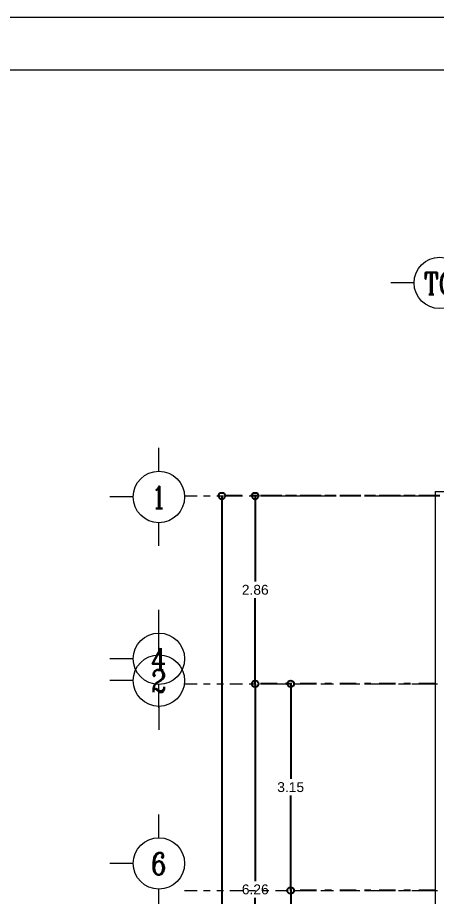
# Model space of a CAD drawing. Extents: x -111 to 1137, y -130 to 54.
# Drawn here: x 652.8 to 659.16, y -8.53 to 4.83 of the extents above; entities that cross this region are included whole.
import ezdxf
from ezdxf.enums import TextEntityAlignment as Align

# ---------------------------------------------------------------- set-up
doc = ezdxf.new("R2010")
doc.units = 0
doc.linetypes.add('DASHDOT2', pattern=[0.5, 0.25, -0.125, 0, -0.125])
doc.linetypes.add('DIVIDE2', pattern=[15.875, 6.35, -3.175, 0, -3.175, 0, -3.175])
doc.layers.get('0').update_dxf_attribs({"lineweight": 0})
for name, color, linetype, lineweight in [('EJES', 51, 'DIVIDE2', 0), ('ejes 1', 30, 'Continuous', 0), ('instalacion DOMOTICA', 5, 'Continuous', 20), ('muros', 5, 'Continuous', 60)]:
    doc.layers.add(name, color=color, linetype=linetype, lineweight=lineweight)
doc.styles.add('arial', font='arial.ttf')
doc.styles.add('COMPLEX', font='complex.shx', dxfattribs={"height": 0.25})
doc.dimstyles.new('COTAS ZAR', dxfattribs={"dimtxt": 0.15, "dimasz": 0.1, "dimexe": 0, "dimexo": 0, "dimgap": 0.05, "dimtad": 0, "dimtih": 1, "dimtoh": 1, "dimrnd": 0.005, "dimzin": 1, "dimdsep": 46, "dimtxsty": 'arial', "dimblk": 'ORIGIN', "dimcen": 0.2, "dimclrd": 34, "dimclre": 134, "dimclrt": 6, "dimazin": 0, "dimtfac": 1, "dimtmove": 0, "dimatfit": 3, "dimldrblk": 'ORIGIN', "dimfxl": 1, "dimarcsym": 0})

# ---------------------------------------------------------------- blocks, each defined once
blk = doc.blocks.new('_Origin')
at = {"color": 0, "linetype": 'ByBlock', "lineweight": -2}
blk.add_line((0, 0), (-1, 0), dxfattribs=at)
blk.add_circle((0, 0), 0.5, dxfattribs=at)
blk = doc.blocks.new('*D73')
at = {"color": 134, "linetype": 'DASHDOT2', "lineweight": -2, "transparency": 16777216}
for p, q in [((659.213, -2.444), (655.901, -2.444)), ((659.213, -23.551), (655.901, -23.551))]:
    blk.add_line(p, q, dxfattribs=at)
at = {"color": 34, "lineweight": -2, "transparency": 16777216}
for p, q in [((655.901, -2.544), (655.901, -12.872)), ((655.901, -23.451), (655.901, -13.123))]:
    blk.add_line(p, q, dxfattribs=at)
at = {"layer": 'Defpoints', "color": 0, "transparency": 16777216}
for p in [(659.213, -2.444), (655.901, -23.551), (659.213, -23.551)]:
    blk.add_point(p, dxfattribs=at)
at = {"color": 34, "lineweight": -2, "transparency": 16777216, "xscale": 0.1, "yscale": 0.1, "zscale": 0.1}
for p, rotation in [((655.901, -2.444), 90), ((655.901, -23.551), 270)]:
    blk.add_blockref('_Origin', p, dxfattribs=dict(at, rotation=rotation))
at = {"color": 6, "transparency": 16777216, "insert": (655.901, -12.998), "char_height": 0.15, "attachment_point": 5, "style": 'arial'}
blk.add_mtext('21.11', dxfattribs=at)
blk = doc.blocks.new('*D80')
at = {"color": 134, "linetype": 'DASHDOT2', "lineweight": -2, "transparency": 16777216}
for p, q in [((659.142, -2.444), (656.41, -2.444)), ((659.142, -5.298), (656.41, -5.298))]:
    blk.add_line(p, q, dxfattribs=at)
at = {"color": 34, "lineweight": -2, "transparency": 16777216}
for p, q in [((656.41, -2.544), (656.41, -3.744)), ((656.41, -5.198), (656.41, -3.998))]:
    blk.add_line(p, q, dxfattribs=at)
at = {"layer": 'Defpoints', "color": 0, "transparency": 16777216}
for p in [(659.142, -2.444), (656.41, -5.298), (659.142, -5.298)]:
    blk.add_point(p, dxfattribs=at)
at = {"color": 34, "lineweight": -2, "transparency": 16777216, "xscale": 0.1, "yscale": 0.1, "zscale": 0.1}
for p, rotation in [((656.41, -2.444), 90), ((656.41, -5.298), 270)]:
    blk.add_blockref('_Origin', p, dxfattribs=dict(at, rotation=rotation))
at = {"color": 6, "transparency": 16777216, "insert": (656.41, -3.871), "char_height": 0.15, "attachment_point": 5, "style": 'arial'}
blk.add_mtext('2.86', dxfattribs=at)
blk = doc.blocks.new('*D45')
at = {"color": 134, "linetype": 'DASHDOT2', "lineweight": -2, "transparency": 16777216}
for p, q in [((659.142, -5.298), (656.41, -5.298)), ((659.142, -11.554), (656.41, -11.554))]:
    blk.add_line(p, q, dxfattribs=at)
at = {"color": 34, "lineweight": -2, "transparency": 16777216}
for p, q in [((656.41, -5.398), (656.41, -8.299)), ((656.41, -11.454), (656.41, -8.552))]:
    blk.add_line(p, q, dxfattribs=at)
at = {"layer": 'Defpoints', "color": 0, "transparency": 16777216}
for p in [(659.142, -5.298), (656.41, -11.554), (659.142, -11.554)]:
    blk.add_point(p, dxfattribs=at)
at = {"color": 34, "lineweight": -2, "transparency": 16777216, "xscale": 0.1, "yscale": 0.1, "zscale": 0.1}
for p, rotation in [((656.41, -5.298), 90), ((656.41, -11.554), 270)]:
    blk.add_blockref('_Origin', p, dxfattribs=dict(at, rotation=rotation))
at = {"color": 6, "transparency": 16777216, "insert": (656.41, -8.426), "char_height": 0.15, "attachment_point": 5, "style": 'arial'}
blk.add_mtext('6.26', dxfattribs=at)
blk = doc.blocks.new('*D83')
at = {"color": 134, "linetype": 'DASHDOT2', "lineweight": -2, "transparency": 16777216}
for p, q in [((659.142, -5.298), (656.948, -5.298)), ((659.142, -8.443), (656.948, -8.443))]:
    blk.add_line(p, q, dxfattribs=at)
at = {"color": 34, "lineweight": -2, "transparency": 16777216}
for p, q in [((656.948, -5.398), (656.948, -6.744)), ((656.948, -8.343), (656.948, -6.997))]:
    blk.add_line(p, q, dxfattribs=at)
at = {"layer": 'Defpoints', "color": 0, "transparency": 16777216}
for p in [(656.948, -5.298), (659.142, -5.298), (659.142, -8.443)]:
    blk.add_point(p, dxfattribs=at)
at = {"color": 34, "lineweight": -2, "transparency": 16777216, "xscale": 0.1, "yscale": 0.1, "zscale": 0.1}
for p, rotation in [((656.948, -5.298), 90), ((656.948, -8.443), 270)]:
    blk.add_blockref('_Origin', p, dxfattribs=dict(at, rotation=rotation))
at = {"color": 6, "transparency": 16777216, "insert": (656.948, -6.871), "char_height": 0.15, "attachment_point": 5, "style": 'arial'}
blk.add_mtext('3.15', dxfattribs=at)
blk = doc.blocks.new('*D84')
at = {"color": 134, "linetype": 'DASHDOT2', "lineweight": -2, "transparency": 16777216}
for p, q in [((659.142, -8.443), (656.948, -8.443)), ((659.142, -17.057), (656.948, -17.057))]:
    blk.add_line(p, q, dxfattribs=at)
at = {"color": 34, "lineweight": -2, "transparency": 16777216}
for p, q in [((656.948, -8.543), (656.948, -12.624)), ((656.948, -16.957), (656.948, -12.877))]:
    blk.add_line(p, q, dxfattribs=at)
at = {"layer": 'Defpoints', "color": 0, "transparency": 16777216}
for p in [(659.142, -8.443), (656.948, -17.057), (659.142, -17.057)]:
    blk.add_point(p, dxfattribs=at)
at = {"color": 34, "lineweight": -2, "transparency": 16777216, "xscale": 0.1, "yscale": 0.1, "zscale": 0.1}
for p, rotation in [((656.948, -8.443), 90), ((656.948, -17.057), 270)]:
    blk.add_blockref('_Origin', p, dxfattribs=dict(at, rotation=rotation))
at = {"color": 6, "transparency": 16777216, "insert": (656.948, -12.75), "char_height": 0.15, "attachment_point": 5, "style": 'arial'}
blk.add_mtext('8.62', dxfattribs=at)

msp = doc.modelspace()

# ---------------------------------------------------------------- linework, layer by layer
at = {"layer": 'EJES', "color": 8, "ltscale": 0.03}
for p, q in [((655.335, -2.444), (659.695, -2.444)), ((655.335, -5.298), (665.974, -5.298)), ((655.335, -8.443), (666.104, -8.443))]:
    msp.add_line(p, q, dxfattribs=at)
at = {"layer": 'ejes 1', "color": 0}
for p, q in [((658.822, 0.796), (658.467, 0.796)), ((654.947, -2.068), (654.947, -1.713))]:
    msp.add_line(p, q, dxfattribs=at)
at = {"layer": 'ejes 1', "color": 8}
for p, q in [((654.556, -2.459), (654.201, -2.459)), ((654.947, -3.204), (654.947, -2.849)), ((654.947, -4.529), (654.947, -4.174)), ((654.947, -4.86), (654.947, -4.505)), ((654.556, -4.919), (654.201, -4.919)), ((654.556, -5.251), (654.201, -5.251)), ((654.947, -5.665), (654.947, -5.31)), ((654.947, -5.642), (654.947, -5.997)), ((654.947, -7.639), (654.947, -7.284)), ((654.556, -8.03), (654.201, -8.03)), ((654.947, -8.774), (654.947, -8.419))]:
    msp.add_line(p, q, dxfattribs=at)
at = {"layer": 'ejes 1', "color": 33}
msp.add_circle((659.213, 0.796), 0.391, dxfattribs=at)
at = {"layer": 'ejes 1', "color": 8}
for centre in [(654.947, -2.459), (654.947, -4.919), (654.947, -5.251), (654.947, -8.03)]:
    msp.add_circle(centre, 0.391, dxfattribs=at)
at = {"layer": 'instalacion DOMOTICA', "ltscale": 0.25}
for points in [[(704.84, 4.83), (629.573, 4.83), (629.573, -49.178), (704.84, -49.178)], [(704.04, 4.03), (630.373, 4.03), (630.373, -48.378), (704.04, -48.378)]]:
    msp.add_lwpolyline(points, close=True, dxfattribs=at)
at = {"layer": 'muros', "color": 8, "lineweight": 0}
msp.add_line((659.142, -2.374), (659.142, -23.551), dxfattribs=at)
at = {"layer": 'muros', "lineweight": 0}
msp.add_line((659.142, -2.374), (670.437, -2.374), dxfattribs=at)

# ---------------------------------------------------------------- texts
at = {"layer": 'ejes 1', "color": 6, "linetype": 'Continuous', "lineweight": 20, "style": 'COMPLEX', "width": 0.8}
msp.add_text('TO', height=0.3355, dxfattribs=at).set_placement((659.21, 0.785), align=Align.MIDDLE)
at = {"layer": 'ejes 1', "color": 8, "linetype": 'Continuous', "lineweight": 20, "style": 'COMPLEX', "width": 0.8}
for s, p in [('1', (654.944, -2.465)), ('4', (654.944, -4.925)), ('2', (654.944, -5.257)), ('6', (654.944, -8.036))]:
    msp.add_text(s, height=0.336, dxfattribs=at).set_placement(p, align=Align.MIDDLE)

# ---------------------------------------------------------------- dimensions: what is measured, and where the dimension line sits
at = {"color": 8}
for base, p1, p2, picture, middle in [((655.901, -23.551), (659.213, -2.444), (659.213, -23.551), '*D73', (655.901, -12.998)), ((656.41, -5.298), (659.142, -2.444), (659.142, -5.298), '*D80', (656.41, -3.871)), ((656.41, -11.554), (659.142, -5.298), (659.142, -11.554), '*D45', (656.41, -8.426)), ((656.9483, -5.2977), (659.1424, -8.4434), (659.1424, -5.2977), '*D83', (656.9483, -6.8706)), ((656.948, -17.057), (659.142, -8.443), (659.142, -17.057), '*D84', (656.948, -12.75))]:
    dim = msp.add_linear_dim(base=base, p1=p1, p2=p2, angle=90, dimstyle='COTAS ZAR', dxfattribs=at)
    dim.commit()
    dim.dimension.update_dxf_attribs({"geometry": picture, "text_midpoint": middle})

doc.saveas('drawing.dxf')
